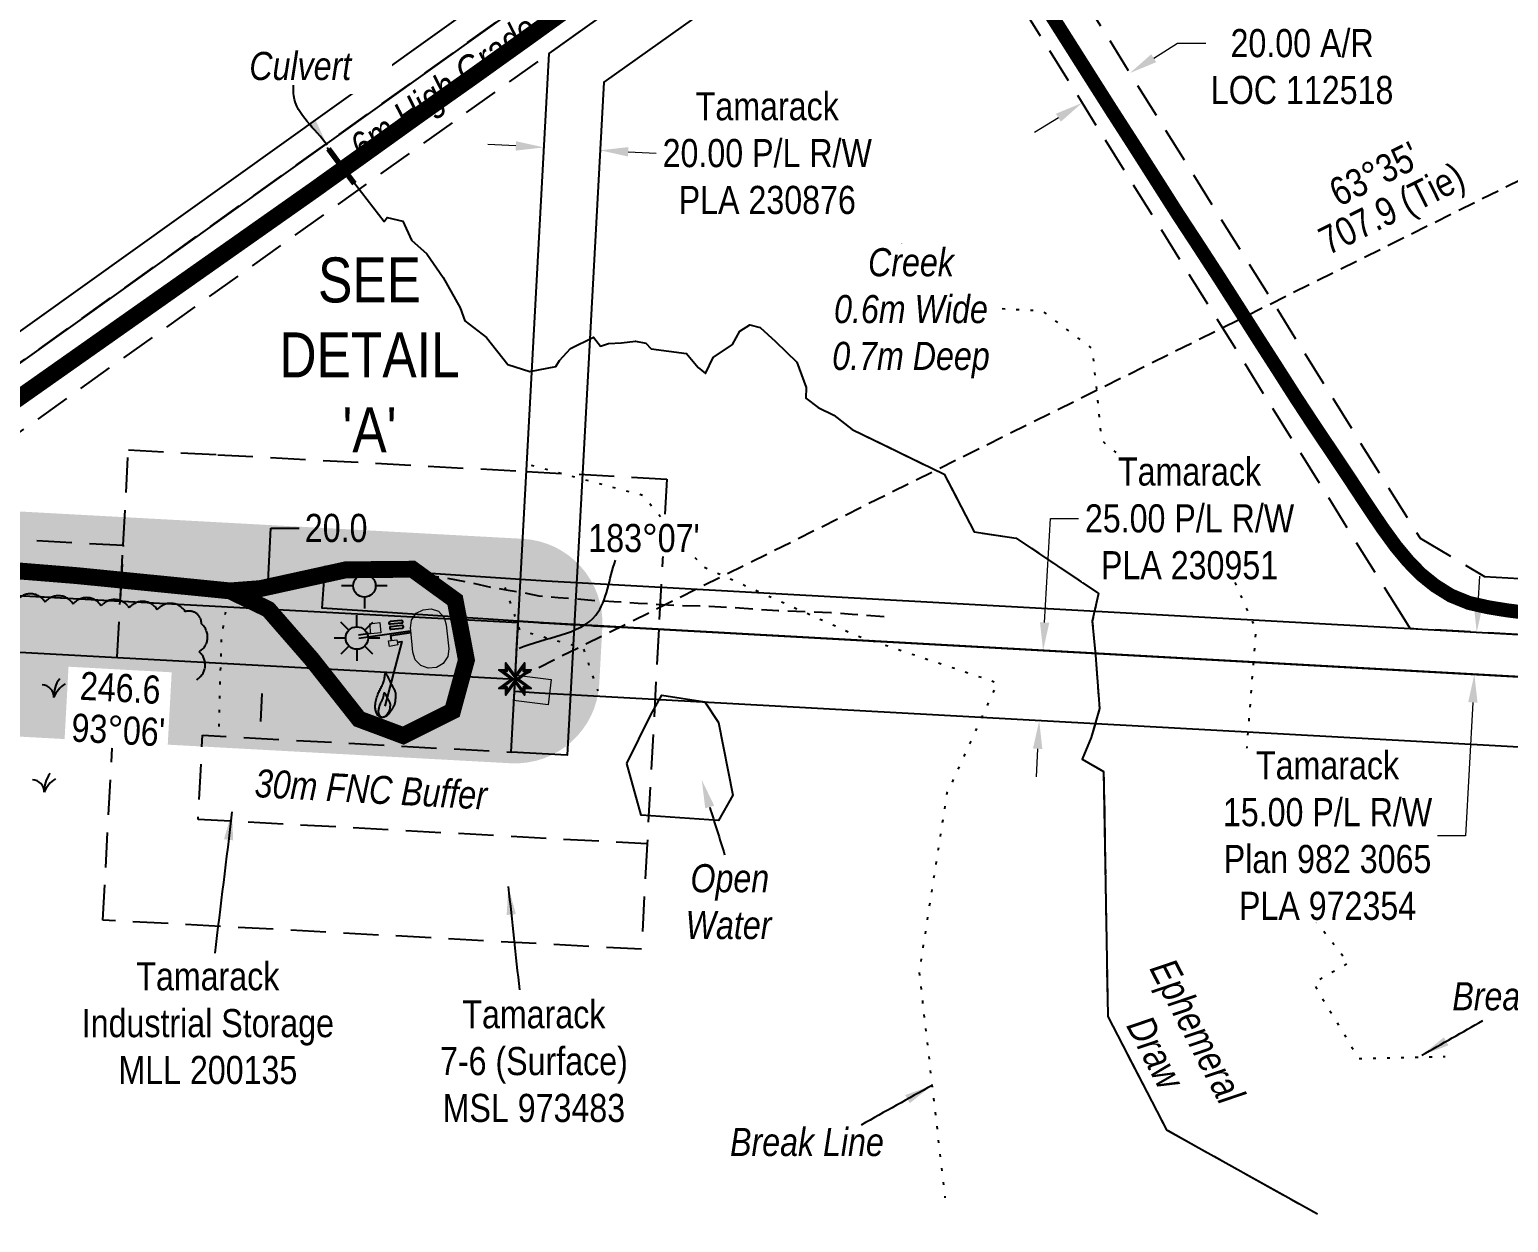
# Model space of a CAD drawing. Extents: x 316540 to 320825, y 6149619 to 6152593.
# Drawn here: x 318311 to 318837, y 6150106 to 6150530 of the extents above; entities that cross this region are included whole.
import ezdxf
from ezdxf.enums import TextEntityAlignment as Align

# ---------------------------------------------------------------- set-up
doc = ezdxf.new("R2010")
doc.units = 0
doc.header["$LTSCALE"] = 5
doc.header["$PDSIZE"] = 0.5
for name, pattern in [('0', [1, 1, 0]), ('foc-ACCESSROAD', [3.75, 2.5, -1.25]), ('foc-TIELINE', [1.875, 1.25, -0.625]), ('foc-TOPO', [1, 0.2, -0.8]), ('foc-TOPO-ephemeral', [6.25, 3.125, -0.625, 0.625, -0.625, 0.625, -0.625]), ('UG_PIPE', [1.875, 1.25, -0.625])]:
    doc.linetypes.add(name, pattern=pattern)
for name, color, linetype, lineweight in [('AS-GENERAL', 48, 'Continuous', 18), ('C-AR-T', 13, 'Continuous', 9), ('C-RW-T', 13, 'Continuous', 9), ('C-WS-T', 13, 'Continuous', 9), ('T-TEXT', 48, 'Continuous', 18)]:
    doc.layers.add(name, color=color, linetype=linetype, lineweight=lineweight)
for name, color, linetype in [('AS-PIPE-AG', 44, 'Continuous'), ('AS-PIPE-UG', 44, 'UG_PIPE'), ('AS-ROADS', 254, 'Continuous'), ('AS-SYMBOL', 7, 'Continuous'), ('C-AR', 13, 'foc-ACCESSROAD'), ('C-RW', 13, 'Continuous'), ('C-WS', 13, 'foc-ACCESSROAD'), ('C-WS-S', 13, 'Continuous'), ('DETAIL-T', 7, 'Continuous'), ('F-AR', 190, 'foc-ACCESSROAD'), ('F-RW', 190, 'Continuous'), ('F-WS-S', 190, 'Continuous'), ('L-BD', 7, 'Continuous'), ('L-BD1', 253, 'Continuous'), ('L-MON', 1, 'Continuous'), ('L-TIE', 7, 'foc-TIELINE'), ('L-TIE-T', 7, 'Continuous'), ('P-BUFFER-H 30m', 51, 'Continuous'), ('P-BUFFER-T', 40, 'Continuous'), ('P-PROPOSED', 10, 'Continuous'), ('P-PROPOSED-H', 21, 'Continuous'), ('P-TXT', 4, 'Continuous'), ('T-BUSH', 110, '0'), ('T-CREEK', 160, 'Continuous'), ('T-DRAW', 143, 'foc-TOPO-ephemeral'), ('T-GENERAL', 48, 'foc-TOPO'), ('T-WATER', 160, 'Continuous'), ('T-WATER-T', 170, 'Continuous')]:
    doc.layers.add(name, color=color, linetype=linetype)
doc.styles.add('80CG', font='ARIALN.TTF', dxfattribs={"height": 10})
doc.styles.add('80L', font='ARIALN.TTF', dxfattribs={"height": 10})
doc.styles.add('80LS', font='ARIALNI.TTF', dxfattribs={"height": 10})
doc.styles.add('foc-LtypeFont', font='ARIALN.TTF', dxfattribs={"height": 7.35})
doc.linetypes.add('foc-TOPO-flowdirection-NOLINE', pattern='A,0,[">",foc-LtypeFont,S=0.3,R=0,X=0,Y=-0.945],-20,[">",foc-LtypeFont,S=0.3,R=0,X=0,Y=-0.945],0', length=20)
doc.dimstyles.new('Compass 5 000', dxfattribs={"dimscale": 5, "dimtxt": 9, "dimasz": 2, "dimexe": 0.2, "dimexo": 0.0625, "dimgap": 0.5, "dimtad": 0, "dimtih": 1, "dimtoh": 1, "dimzin": 0, "dimdsep": 46, "dimtxsty": '80CG', "dimcen": 0.1, "dimse1": 1, "dimse2": 1, "dimclrd": 256, "dimclrt": 256, "dimaunit": 1, "dimadec": 4, "dimazin": 0, "dimtfac": 0.06, "dimtofl": 0, "dimtmove": 0, "dimatfit": 1, "dimfxl": 0.2, "dimtolj": 1, "dimtzin": 0, "dimlwd": -1, "dimarcsym": 0})

# ---------------------------------------------------------------- blocks, each defined once
blk = doc.blocks.new('GAS')
h = blk.add_hatch(color=255)
h.dxf.hatch_style = 1
edge = h.paths.add_edge_path()
edge.add_arc((0, 0), 0.9, 0, 360)
for p, q in [((-0.57, 0.57), (-1.14, 1.14)), ((0, 0.81), (0, 1.62)), ((0.57, 0.57), (1.14, 1.14)), ((-0.81, 0), (-1.62, 0)), ((1.62, 0), (0.81, 0)), ((-0.57, -0.57), (-1.14, -1.14)), ((0, -0.81), (0, -1.62)), ((1.14, -1.14), (0.57, -0.57))]:
    blk.add_line(p, q)
blk.add_circle((0, 0), 0.8)
blk = doc.blocks.new('*D26')
at = {"layer": 'C-RW-T', "transparency": 16777216}
for p, q in [((318826.15, 6150325.67), (318826.7, 6150335.65)), ((318824.22, 6150290.72), (318821.6, 6150243.26)), ((318821.6, 6150243.26), (318811.6, 6150243.26))]:
    blk.add_line(p, q, dxfattribs=at)
for points in [[(318824.49, 6150325.76), (318827.82, 6150325.57), (318825.6, 6150315.68)], [(318822.56, 6150290.82), (318825.89, 6150290.63), (318824.77, 6150300.71)]]:
    blk.add_solid(points, dxfattribs=at)
at = {"layer": 'Defpoints', "color": 0, "transparency": 16777216}
for p in [(318566.83, 6150329.97), (318566.01, 6150315), (318825.6, 6150315.68)]:
    blk.add_point(p, dxfattribs=at)
at = {"layer": 'C-RW-T', "transparency": 16777216, "insert": (318772.51, 6150243.26), "char_height": 10, "attachment_point": 5, "style": '80CG', "bg_fill": 3, "box_fill_scale": 1.1, "bg_fill_color": 256, "bg_fill_true_color": 13158600, "bg_fill_transparency": 0}
blk.add_mtext('\\A1;Tamarack\\P15.00 P/L R/W\\PPlan 982 3065\\PPLA 972354', dxfattribs=at)
blk = doc.blocks.new('GABD')
for p, q in [((0, 0.81), (0, 1.62)), ((-0.81, 0), (-1.62, 0)), ((1.62, 0), (0.81, 0)), ((0, -0.81), (0, -1.62))]:
    blk.add_line(p, q)
blk.add_circle((0, 0), 0.8)
blk = doc.blocks.new('*D30')
at = {"layer": 'C-RW-T', "transparency": 16777216}
for p, q in [((318483.63, 6150488.72), (318473.64, 6150489.24)), ((318523.57, 6150486.63), (318533.55, 6150486.11))]:
    blk.add_line(p, q, dxfattribs=at)
for points in [[(318483.71, 6150490.39), (318483.54, 6150487.06), (318493.61, 6150488.2)], [(318523.65, 6150488.3), (318523.48, 6150484.97), (318513.58, 6150487.16)]]:
    blk.add_solid(points, dxfattribs=at)
at = {"layer": 'Defpoints', "color": 0, "transparency": 16777216}
for p in [(318513.58, 6150487.16), (318491.89, 6150455.29), (318511.86, 6150454.25)]:
    blk.add_point(p, dxfattribs=at)
at = {"layer": 'C-RW-T', "transparency": 16777216, "insert": (318573.09, 6150486.11), "char_height": 10, "attachment_point": 5, "style": '80CG'}
blk.add_mtext('\\A1;Tamarack\\P20.00 P/L R/W\\PPLA 230876', dxfattribs=at)
blk = doc.blocks.new('*D32')
at = {"layer": 'C-AR-T', "transparency": 16777216}
for p, q in [((318710.65, 6150519.94), (318719.13, 6150525.24)), ((318719.13, 6150525.24), (318729.13, 6150525.24)), ((318676.7, 6150498.76), (318668.21, 6150493.47))]:
    blk.add_line(p, q, dxfattribs=at)
for points in [[(318709.76, 6150521.36), (318711.53, 6150518.53), (318702.16, 6150514.65)], [(318675.82, 6150500.18), (318677.58, 6150497.35), (318685.18, 6150504.05)]]:
    blk.add_solid(points, dxfattribs=at)
at = {"layer": 'Defpoints', "color": 0, "transparency": 16777216}
for p in [(318702.16, 6150514.65), (318766.1, 6150412.16), (318749.12, 6150401.57)]:
    blk.add_point(p, dxfattribs=at)
at = {"layer": 'C-AR-T', "transparency": 16777216, "insert": (318763.45, 6150525.24), "char_height": 10, "attachment_point": 5, "style": '80CG'}
blk.add_mtext('\\A1;Tamarack\\P20.00 A/R\\PLOC 112518', dxfattribs=at)
blk = doc.blocks.new('Propane_Tank')
at = {"color": 48}
for p, q in [((-0.6, 5.4), (-0.6, 0.6)), ((0.6, 5.4), (0.6, 0.6))]:
    blk.add_line(p, q, dxfattribs=at)
for centre, start, end in [((0, 5.4), 360, 540), ((0, 0.6), 180, 360)]:
    blk.add_arc(centre, 0.6, start, end, dxfattribs=at)
blk = doc.blocks.new('MUSK')
at = {"layer": 'T-GENERAL', "linetype": 'Continuous'}
for centre, radius, start, end in [((1.86, 0.15), 1.86, 140.732, 184.6871), ((-0.86, 0.03), 0.856, 357.7915, 88.2897), ((1.91, -0.8), 2.08, 122.4427, 157.2145)]:
    blk.add_arc(centre, radius, start, end, dxfattribs=at)
blk = doc.blocks.new('TEMP')
h = blk.add_hatch(color=255)
h.dxf.hatch_style = 1
h.paths.add_polyline_path([(0, 0.25), (-0.67, 1.15), (-0.67, 0.67), (-1.15, 0.67), (-0.25, 0), (-1.15, -0.67), (-0.67, -0.67), (-0.67, -1.15), (0, -0.25), (0.67, -1.15), (0.67, -0.67), (1.15, -0.67), (0.25, 0), (1.15, 0.67), (0.67, 0.67), (0.67, 1.15)])
h.paths.add_polyline_path([(0.57, 0.85), (0.57, 0.57), (0.85, 0.57), (0.08, 0), (0.85, -0.57), (0.57, -0.57), (0.57, -0.85), (0, -0.08), (-0.57, -0.85), (-0.57, -0.57), (-0.85, -0.57), (-0.08, 0), (-0.85, 0.57), (-0.57, 0.57), (-0.57, 0.85), (0, 0.08)], flags=16)
h = blk.add_hatch(color=1)
h.dxf.hatch_style = 1
h.paths.add_polyline_path([(0, 0.08), (-0.57, 0.85), (-0.57, 0.57), (-0.85, 0.57), (-0.08, 0), (-0.85, -0.57), (-0.57, -0.57), (-0.57, -0.85), (0, -0.08), (0.57, -0.85), (0.57, -0.57), (0.85, -0.57), (0.08, 0), (0.85, 0.57), (0.57, 0.57), (0.57, 0.85)])
at = {"color": 1}
for p, q in [((-0.08, 0), (0.08, 0)), ((0, 0.08), (0, -0.08))]:
    blk.add_line(p, q, dxfattribs=at)
at = {"color": 255, "flags": 128}
blk.add_lwpolyline([(-0.25, 0), (-1.15, 0.67), (-0.67, 0.67), (-0.67, 1.15), (0, 0.25), (0.67, 1.15), (0.67, 0.67), (1.15, 0.67), (0.25, 0), (1.15, -0.67), (0.67, -0.67), (0.67, -1.15), (0, -0.25), (-0.67, -1.15), (-0.67, -0.67), (-1.15, -0.67)], close=True, dxfattribs=at)
at = {"color": 1, "flags": 128}
blk.add_lwpolyline([(-0.08, 0), (-0.85, 0.57), (-0.57, 0.57), (-0.57, 0.85), (0, 0.08), (0.57, 0.85), (0.57, 0.57), (0.85, 0.57), (0.08, 0), (0.85, -0.57), (0.57, -0.57), (0.57, -0.85), (0, -0.08), (-0.57, -0.85), (-0.57, -0.57), (-0.85, -0.57)], close=True, dxfattribs=at)
blk = doc.blocks.new('*D41')
at = {"layer": 'Defpoints', "color": 0, "transparency": 16777216}
for p in [(318392.43, 6150323.97), (318394.87, 6150323.83), (318391.35, 6150304)]:
    blk.add_point(p, dxfattribs=at)
at = {"layer": 'P-TXT', "transparency": 16777216}
for p, q in [((318395.41, 6150333.82), (318396.44, 6150352.72)), ((318396.44, 6150352.72), (318406.44, 6150352.72)), ((318393.25, 6150293.88), (318392.7, 6150283.89))]:
    blk.add_line(p, q, dxfattribs=at)
for points in [[(318393.75, 6150333.91), (318397.08, 6150333.73), (318394.87, 6150323.83)], [(318391.58, 6150293.97), (318394.91, 6150293.79), (318393.79, 6150303.87)]]:
    blk.add_solid(points, dxfattribs=at)
at = {"layer": 'P-TXT', "transparency": 16777216, "insert": (318419.65, 6150352.72), "char_height": 10, "attachment_point": 5, "style": '80CG'}
blk.add_mtext('\\A1;20.0', dxfattribs=at)
blk = doc.blocks.new('*D44')
at = {"layer": 'C-RW-T', "transparency": 16777216}
for p, q in [((318671.81, 6150319.15), (318673.85, 6150356.13)), ((318673.85, 6150356.13), (318683.85, 6150356.13)), ((318669.33, 6150274.22), (318668.78, 6150264.24))]:
    blk.add_line(p, q, dxfattribs=at)
for points in [[(318670.15, 6150319.24), (318673.47, 6150319.06), (318671.26, 6150309.17)], [(318667.66, 6150274.31), (318670.99, 6150274.13), (318669.88, 6150284.21)]]:
    blk.add_solid(points, dxfattribs=at)
at = {"layer": 'Defpoints', "color": 0, "transparency": 16777216}
for p in [(318937.09, 6150294.48), (318669.88, 6150284.21), (318935.71, 6150269.52)]:
    blk.add_point(p, dxfattribs=at)
at = {"layer": 'C-RW-T', "transparency": 16777216, "insert": (318723.39, 6150356.13), "char_height": 10, "attachment_point": 5, "style": '80CG', "bg_fill": 3, "box_fill_scale": 1.1, "bg_fill_color": 256, "bg_fill_true_color": 13158600, "bg_fill_transparency": 0}
blk.add_mtext('\\A1;Tamarack\\P25.00 P/L R/W\\PPLA 230951', dxfattribs=at)
blk = doc.blocks.new('FLARE')
h = blk.add_hatch(color=255)
h.dxf.hatch_style = 1
h.paths.add_polyline_path([(0.16, 2.41, 0.114147), (0.13, 2.43), (0.11, 2.44, 0.261551), (0.01, 2.42), (0, 2.41, 0.131268), (-0.03, 2.37), (-0.04, 2.35, 0.041497), (-0.05, 2.33), (-0.05, 2.29, 0.015174), (-0.05, 2.29), (-0.06, 2.24, 0.004376), (-0.06, 2.24), (-0.07, 2.18), (-0.08, 2.11), (-0.09, 2.05), (-0.1, 1.98), (-0.12, 1.91), (-0.14, 1.83), (-0.17, 1.76), (-0.19, 1.68), (-0.22, 1.61), (-0.26, 1.53), (-0.29, 1.46), (-0.32, 1.39), (-0.36, 1.32), (-0.39, 1.25, 0.000505), (-0.39, 1.25), (-0.43, 1.18, 0.002398), (-0.43, 1.18), (-0.46, 1.1, 0.004177), (-0.46, 1.1), (-0.5, 1.03, 0.005735), (-0.5, 1.03), (-0.53, 0.95, 0.006994), (-0.53, 0.95), (-0.56, 0.87, 0.00791), (-0.57, 0.87), (-0.6, 0.78, 0.008323), (-0.6, 0.78), (-0.63, 0.69, 0.008095), (-0.63, 0.68), (-0.66, 0.59, 0.008067), (-0.66, 0.59), (-0.68, 0.49, 0.008387), (-0.68, 0.49), (-0.7, 0.39, 0.009056), (-0.71, 0.38), (-0.72, 0.28, 0.010123), (-0.72, 0.28), (-0.74, 0.18, 0.011689), (-0.74, 0.18), (-0.75, 0.08, 0.013925), (-0.75, 0.08), (-0.75, -0.02, 0.016488), (-0.75, -0.02), (-0.75, -0.11, 0.017255), (-0.75, -0.12), (-0.74, -0.2, 0.01735), (-0.74, -0.2), (-0.73, -0.28, 0.017311), (-0.73, -0.29), (-0.71, -0.36, 0.01715), (-0.71, -0.36), (-0.69, -0.43, 0.016886), (-0.69, -0.44), (-0.66, -0.5, 0.016546), (-0.66, -0.5), (-0.63, -0.56, 0.016164), (-0.63, -0.56), (-0.6, -0.61, 0.016329), (-0.6, -0.62), (-0.57, -0.66, 0.018828), (-0.57, -0.67), (-0.54, -0.71, 0.022087), (-0.53, -0.71), (-0.5, -0.75, 0.025345), (-0.49, -0.76), (-0.46, -0.78, 0.028234), (-0.45, -0.79), (-0.42, -0.82, 0.030298), (-0.41, -0.82), (-0.37, -0.84, 0.031129), (-0.36, -0.85), (-0.32, -0.86, 0.030544), (-0.31, -0.87), (-0.27, -0.88, 0.028465), (-0.26, -0.88), (-0.22, -0.89, 0.025311), (-0.21, -0.89), (-0.16, -0.89, 0.02283), (-0.15, -0.89), (-0.11, -0.89, 0.021226), (-0.1, -0.89), (-0.05, -0.88, 0.020401), (-0.04, -0.88), (0, -0.87, 0.020299), (0.01, -0.87), (0.05, -0.85, 0.020911), (0.06, -0.85), (0.11, -0.83, 0.022277), (0.11, -0.83), (0.15, -0.81, 0.023712), (0.16, -0.8), (0.2, -0.78, 0.022408), (0.21, -0.78), (0.24, -0.75, 0.01993), (0.25, -0.74), (0.28, -0.72, 0.017146), (0.28, -0.71), (0.31, -0.68, 0.014211), (0.32, -0.68), (0.35, -0.64, 0.011221), (0.35, -0.64), (0.37, -0.61, 0.008212), (0.38, -0.61), (0.4, -0.57, 0.005172), (0.4, -0.57), (0.42, -0.54, 0.002523), (0.43, -0.54), (0.45, -0.5, 0.001671), (0.45, -0.5), (0.47, -0.47, 0.001229), (0.47, -0.47), (0.49, -0.44, 0.00075), (0.49, -0.44), (0.51, -0.41, 0.00026), (0.51, -0.41), (0.54, -0.37), (0.56, -0.34), (0.58, -0.3), (0.61, -0.27), (0.63, -0.23, 0.001311), (0.63, -0.23), (0.66, -0.19, 0.003726), (0.66, -0.19), (0.69, -0.15, 0.006065), (0.69, -0.14), (0.72, -0.1, 0.008452), (0.72, -0.1), (0.74, -0.05, 0.010991), (0.75, -0.05), (0.77, 0, 0.013767), (0.77, 0), (0.79, 0.05, 0.016839), (0.8, 0.05), (0.81, 0.1, 0.019104), (0.82, 0.11), (0.83, 0.15, 0.016987), (0.83, 0.16), (0.84, 0.21, 0.013636), (0.84, 0.21), (0.85, 0.26, 0.010244), (0.85, 0.27), (0.86, 0.31, 0.006846), (0.86, 0.32), (0.86, 0.37, 0.003419), (0.86, 0.37), (0.86, 0.41), (0.87, 0.46), (0.87, 0.5), (0.88, 0.54), (0.88, 0.59), (0.89, 0.63, 0.001278), (0.89, 0.63), (0.89, 0.67, 0.004735), (0.89, 0.67), (0.9, 0.71, 0.008354), (0.9, 0.72), (0.9, 0.76, 0.012059), (0.9, 0.76), (0.9, 0.8, 0.015712), (0.9, 0.81), (0.9, 0.85, 0.018457), (0.9, 0.85), (0.9, 0.89, 0.018102), (0.9, 0.9), (0.89, 0.94, 0.016533), (0.89, 0.95), (0.88, 0.99, 0.014576), (0.88, 0.99), (0.87, 1.03, 0.012435), (0.86, 1.04), (0.85, 1.08, 0.010283), (0.85, 1.09), (0.83, 1.13, 0.00824), (0.83, 1.13), (0.81, 1.18, 0.00638), (0.81, 1.18), (0.78, 1.23, 0.004735), (0.78, 1.23), (0.76, 1.29, 0.003388), (0.75, 1.29), (0.73, 1.34, 0.002345), (0.73, 1.34), (0.7, 1.4, 0.001492), (0.7, 1.4), (0.67, 1.46, 0.000746), (0.67, 1.46), (0.63, 1.51), (0.6, 1.57), (0.57, 1.62), (0.55, 1.68), (0.52, 1.73), (0.49, 1.78), (0.47, 1.83), (0.45, 1.87), (0.42, 1.92), (0.4, 1.97), (0.38, 2.02), (0.35, 2.08, 0.000332), (0.35, 2.08), (0.33, 2.13, 0.001849), (0.33, 2.13), (0.3, 2.19, 0.0038), (0.3, 2.19), (0.27, 2.24, 0.006473), (0.27, 2.24), (0.25, 2.29, 0.010865), (0.24, 2.3), (0.22, 2.34, 0.019524), (0.22, 2.34), (0.19, 2.38, 0.041077), (0.18, 2.39)])
at = {"color": 48, "flags": 128}
for points in [[(0.11, -0.72), (0.07, -0.74), (0.03, -0.76), (-0.02, -0.77), (-0.07, -0.78), (-0.11, -0.79), (-0.16, -0.79), (-0.2, -0.79), (-0.25, -0.78), (-0.29, -0.77), (-0.32, -0.76), (-0.36, -0.74), (-0.4, -0.71), (-0.43, -0.68), (-0.46, -0.65), (-0.49, -0.61), (-0.52, -0.56), (-0.54, -0.51), (-0.57, -0.46), (-0.59, -0.4), (-0.61, -0.33), (-0.63, -0.26), (-0.64, -0.19), (-0.65, -0.11), (-0.65, -0.02), (-0.65, 0.07), (-0.64, 0.17), (-0.63, 0.27), (-0.61, 0.36), (-0.58, 0.46), (-0.56, 0.56), (-0.53, 0.66), (-0.5, 0.75), (-0.47, 0.83), (-0.44, 0.91), (-0.41, 0.99), (-0.37, 1.06), (-0.34, 1.13), (-0.3, 1.2), (-0.27, 1.27), (-0.23, 1.34), (-0.2, 1.42), (-0.16, 1.49), (-0.13, 1.57), (-0.1, 1.65), (-0.07, 1.73), (-0.04, 1.8), (-0.02, 1.88), (0, 1.96), (0.01, 2.03), (0.02, 2.1), (0.03, 2.17), (0.04, 2.22), (0.05, 2.27), (0.05, 2.31), (0.06, 2.34), (0.08, 2.35), (0.09, 2.34), (0.11, 2.32), (0.13, 2.29), (0.16, 2.25), (0.18, 2.2), (0.21, 2.14), (0.24, 2.09), (0.26, 2.03), (0.29, 1.98), (0.31, 1.93), (0.33, 1.88), (0.36, 1.83), (0.38, 1.78), (0.41, 1.73), (0.43, 1.68), (0.46, 1.63), (0.49, 1.58), (0.52, 1.52), (0.55, 1.47), (0.58, 1.41), (0.61, 1.35), (0.64, 1.3), (0.67, 1.24), (0.69, 1.19), (0.72, 1.14), (0.74, 1.09), (0.75, 1.05), (0.77, 1), (0.78, 0.96), (0.79, 0.92), (0.8, 0.88), (0.8, 0.84), (0.8, 0.8), (0.8, 0.76), (0.8, 0.72), (0.79, 0.68), (0.79, 0.64), (0.78, 0.6), (0.78, 0.56), (0.77, 0.51), (0.77, 0.47), (0.76, 0.42), (0.76, 0.37), (0.76, 0.33), (0.75, 0.28), (0.74, 0.23), (0.73, 0.18), (0.72, 0.13), (0.7, 0.09), (0.68, 0.04), (0.66, 0), (0.63, -0.05), (0.61, -0.09), (0.58, -0.13), (0.55, -0.17), (0.53, -0.21), (0.5, -0.25), (0.48, -0.28), (0.45, -0.32), (0.43, -0.35), (0.41, -0.38), (0.39, -0.42), (0.37, -0.45), (0.34, -0.48), (0.32, -0.51), (0.3, -0.55), (0.27, -0.58), (0.24, -0.61), (0.21, -0.64), (0.18, -0.67), (0.15, -0.7)], [(0.02, -0.75), (-0.01, -0.76), (-0.03, -0.77), (-0.05, -0.78), (-0.08, -0.78), (-0.11, -0.79), (-0.13, -0.79), (-0.16, -0.79), (-0.18, -0.78), (-0.2, -0.78), (-0.23, -0.77), (-0.25, -0.76), (-0.26, -0.74), (-0.28, -0.73), (-0.3, -0.71), (-0.32, -0.69), (-0.33, -0.66), (-0.35, -0.63), (-0.36, -0.6), (-0.37, -0.57), (-0.39, -0.53), (-0.4, -0.49), (-0.4, -0.45), (-0.41, -0.41), (-0.41, -0.36), (-0.41, -0.31), (-0.4, -0.25), (-0.39, -0.2), (-0.38, -0.14), (-0.37, -0.09), (-0.36, -0.03), (-0.34, 0.02), (-0.32, 0.07), (-0.31, 0.12), (-0.29, 0.16), (-0.27, 0.21), (-0.25, 0.25), (-0.23, 0.29), (-0.21, 0.33), (-0.19, 0.37), (-0.17, 0.41), (-0.15, 0.45), (-0.14, 0.49), (-0.12, 0.53), (-0.1, 0.58), (-0.08, 0.62), (-0.07, 0.66), (-0.06, 0.71), (-0.05, 0.75), (-0.04, 0.79), (-0.03, 0.83), (-0.03, 0.87), (-0.02, 0.9), (-0.02, 0.93), (-0.01, 0.95), (-0.01, 0.96), (0, 0.97), (0.01, 0.96), (0.02, 0.95), (0.03, 0.94), (0.04, 0.91), (0.06, 0.88), (0.07, 0.86), (0.09, 0.82), (0.1, 0.79), (0.12, 0.76), (0.13, 0.74), (0.14, 0.71), (0.16, 0.68), (0.17, 0.65), (0.18, 0.63), (0.2, 0.6), (0.21, 0.57), (0.23, 0.54), (0.25, 0.51), (0.26, 0.47), (0.28, 0.44), (0.3, 0.41), (0.31, 0.38), (0.33, 0.35), (0.34, 0.32), (0.36, 0.29), (0.37, 0.27), (0.38, 0.24), (0.39, 0.22), (0.39, 0.19), (0.4, 0.17), (0.4, 0.15), (0.41, 0.13), (0.41, 0.1), (0.41, 0.08), (0.4, 0.06), (0.4, 0.04), (0.4, 0.01), (0.39, -0.01), (0.39, -0.03), (0.39, -0.06), (0.39, -0.08), (0.38, -0.11), (0.38, -0.14), (0.38, -0.16), (0.38, -0.19), (0.37, -0.22), (0.37, -0.24), (0.36, -0.27), (0.35, -0.3), (0.34, -0.32), (0.32, -0.35), (0.31, -0.37), (0.3, -0.4), (0.28, -0.42), (0.27, -0.44), (0.25, -0.46), (0.24, -0.48), (0.22, -0.5), (0.21, -0.52), (0.2, -0.54), (0.19, -0.56), (0.17, -0.58), (0.16, -0.6), (0.15, -0.61), (0.14, -0.63), (0.12, -0.65), (0.11, -0.67), (0.09, -0.69), (0.08, -0.7), (0.06, -0.72), (0.04, -0.74)]]:
    blk.add_lwpolyline(points, close=True, dxfattribs=at)

msp = doc.modelspace()

# ---------------------------------------------------------------- hatches: boundary and pattern name
at = {"layer": 'P-BUFFER-H 30m'}
h = msp.add_hatch(color=256, dxfattribs=at)
h.dxf.hatch_style = 1
edge = h.paths.add_edge_path()
edge.add_line((318513.295, 6150297.38), (318514.378, 6150317.348))
edge.add_arc((318484.426, 6150318.974), 29.997, 356.89362, 446.89362)
edge.add_line((318486.051, 6150348.927), (318232.852, 6150362.668))
edge.add_arc((318231.226, 6150332.715), 29.997, 86.89362, 125.57058)
edge.add_line((318213.777, 6150357.114), (317850.906, 6150097.606))
edge.add_line((317850.906, 6150097.606), (317819.499, 6150141.521))
edge.add_arc((317795.1, 6150124.072), 29.997, 35.57058, 51.27)
edge.add_line((317813.868, 6150147.473), (317743.215, 6150204.137))
edge.add_line((317743.215, 6150204.137), (317679.55, 6150264.327))
edge.add_arc((317658.942, 6150242.529), 29.997, 46.60737, 87.92453)
edge.add_line((317660.028, 6150272.506), (317613.863, 6150274.179))
edge.add_arc((317612.777, 6150244.202), 29.997, 87.92453, 129.53112)
edge.add_line((317593.684, 6150267.338), (317531.868, 6150216.324))
edge.add_line((317531.868, 6150216.324), (317466.573, 6150176.125))
edge.add_line((317466.573, 6150176.125), (317294.231, 6150195.845))
edge.add_line((317294.231, 6150195.845), (317172.654, 6150233.281))
edge.add_arc((317163.826, 6150204.613), 29.997, 72.8855, 162.8855)
edge.add_line((317135.158, 6150213.44), (317129.273, 6150194.328))
edge.add_arc((317157.941, 6150185.5), 29.997, 162.8855, 252.8855)
edge.add_line((317149.114, 6150156.832), (317275.118, 6150118.033))
edge.add_arc((317283.946, 6150146.701), 29.997, 252.8855, 263.47238)
edge.add_line((317280.536, 6150116.899), (317474.653, 6150094.687))
edge.add_arc((317478.063, 6150124.49), 29.997, 263.47238, 301.61845)
edge.add_line((317493.789, 6150098.946), (317576.749, 6150150.02))
edge.add_arc((317561.023, 6150175.564), 29.997, 301.61845, 309.53112)
edge.add_line((317580.116, 6150152.428), (317629.948, 6150193.552))
edge.add_line((317629.948, 6150193.552), (317638.294, 6150193.25))
edge.add_line((317638.294, 6150193.25), (317689.741, 6150144.611))
edge.add_arc((317710.348, 6150166.409), 29.997, 226.60737, 231.27)
edge.add_line((317691.581, 6150143.008), (317758.444, 6150089.383))
edge.add_line((317758.444, 6150089.383), (317814.923, 6150010.409))
edge.add_arc((317839.322, 6150027.858), 29.997, 215.57058, 305.57058)
edge.add_line((317856.771, 6150003.459), (318246.037, 6150281.843))
edge.add_line((318246.037, 6150281.843), (318481.716, 6150269.053))
edge.add_arc((318483.342, 6150299.005), 29.997, 266.89362, 356.89362)
at = {"layer": 'P-PROPOSED-H'}
h = msp.add_hatch(color=256, dxfattribs=at)
h.dxf.hatch_style = 1
h.paths.add_polyline_path([(318483.342, 6150299.005), (318484.426, 6150318.974), (318231.226, 6150332.715), (317843.956, 6150055.757), (317795.1, 6150124.072), (317723.495, 6150181.5), (317658.942, 6150242.529), (317612.777, 6150244.202), (317549.361, 6150191.868), (317473.467, 6150145.144), (317288.06, 6150166.359), (317163.826, 6150204.613), (317157.941, 6150185.5), (317283.946, 6150146.701), (317478.063, 6150124.49), (317561.023, 6150175.564), (317619.646, 6150223.942), (317650.683, 6150222.817), (317710.348, 6150166.409), (317780.438, 6150110.197), (317839.322, 6150027.858), (318237.15, 6150312.366)])

# ---------------------------------------------------------------- linework, layer by layer
at = {"layer": 'AS-GENERAL', "flags": 128}
for points, const_width in [([(318426.138, 6150475.293), (318416.885, 6150487.715)], 2), ([(318381.572, 6150333.145), (318382.422, 6150327.078)], 1)]:
    msp.add_lwpolyline(points, dxfattribs=dict(at, const_width=const_width))
for points in [[(318446.418, 6150319.984), (318448.094, 6150322.412), (318450.566, 6150323.688), (318453.428, 6150323.955), (318456.095, 6150323.191), (318458.09, 6150320.89), (318458.804, 6150318.286), (318459.719, 6150309.733), (318459.453, 6150307), (318457.763, 6150304.608), (318455.309, 6150303.15), (318452.409, 6150302.885), (318449.76, 6150303.824), (318447.723, 6150305.801), (318446.926, 6150308.615), (318446.206, 6150316.335), (318446.133, 6150317.139)], [(318432.031, 6150315.093), (318431.626, 6150318.686), (318435.181, 6150319.097), (318435.586, 6150315.504)], [(318438.293, 6150312.562), (318441.275, 6150312.989), (318441.583, 6150311.149), (318438.616, 6150310.649)], [(318482.722, 6150291.359), (318483.848, 6150300.377), (318496.227, 6150298.891), (318495.101, 6150289.873)]]:
    msp.add_lwpolyline(points, close=True, dxfattribs=at)
at = {"layer": 'AS-PIPE-AG', "flags": 128}
for points in [[(318427.572, 6150314.803), (318431.802, 6150315.361)], [(318427.71, 6150313.595), (318446.015, 6150316.177)], [(318441.373, 6150312.202), (318442.984, 6150312.376), (318436.929, 6150289.413)], [(318439.375, 6150312.873), (318439.138, 6150314.551), (318446.211, 6150315.59)]]:
    msp.add_lwpolyline(points, dxfattribs=at)
at = {"layer": 'AS-PIPE-UG', "flags": 128}
msp.add_lwpolyline([(318431.414, 6150338.39), (318432.442, 6150338.478), (318437.302, 6150338.083), (318443.749, 6150337.05), (318449.72, 6150336.291), (318458.107, 6150335.162), (318467.37, 6150333.35), (318474.89, 6150331.702), (318480.214, 6150330.715), (318487.892, 6150329.496), (318491.767, 6150328.646), (318498.658, 6150328.079), (318504.283, 6150327.705), (318512.418, 6150326.927), (318518.463, 6150326.647), (318527.125, 6150326.026), (318530.643, 6150325.867), (318540.125, 6150325.298), (318552.399, 6150324.926), (318561.542, 6150324.487), (318576.9, 6150323.409), (318579.828, 6150323.316), (318595.689, 6150322.664), (318595.689, 6150322.664), (318603.358, 6150322.15), (318608.082, 6150321.774), (318617.255, 6150321.093)], dxfattribs=at)
at = {"layer": 'AS-ROADS', "flags": 128}
for points, const_width in [([(318768.419, 6150728.015), (318753.607, 6150717.537), (318734.775, 6150704.046), (318715.98, 6150690.652), (318697.736, 6150677.49), (318679.034, 6150664.266), (318659.825, 6150650.589), (318640.811, 6150636.685), (318621.885, 6150622.956), (318603.407, 6150609.713), (318584.306, 6150596.137), (318564.885, 6150582.439), (318545.569, 6150568.656), (318526.387, 6150554.973), (318506.862, 6150541.033), (318486.836, 6150526.625), (318467.311, 6150512.663), (318448.069, 6150499.066), (318429.604, 6150485.811), (318411.883, 6150473.116), (318283.526, 6150382.732)], 5.999), ([(318674.39, 6150534.898), (318681.318, 6150523.959), (318688.525, 6150512.56), (318695.895, 6150500.962), (318703.303, 6150489.456), (318719.147, 6150464.54), (318726.661, 6150453.087), (318733.925, 6150441.891), (318741.005, 6150430.8), (318747.959, 6150419.848), (318754.725, 6150409.321), (318761.327, 6150398.968), (318767.949, 6150388.882), (318774.56, 6150379.046), (318780.863, 6150369.58), (318786.65, 6150360.773), (318792.052, 6150352.762), (318796.763, 6150346.295), (318801.209, 6150340.958), (318805.664, 6150336.365), (318810.72, 6150332.282), (318816.416, 6150328.715), (318822.859, 6150326.098), (318829.667, 6150324.565), (318836.169, 6150323.503), (318843.431, 6150322.567)], 4.999), ([(318381.916, 6150330.384), (318395.503, 6150323.815), (318410.88, 6150306.156), (318427.776, 6150284.778), (318443.521, 6150278.889), (318461.053, 6150287.625), (318466.008, 6150305.789), (318461.979, 6150327.083), (318446.804, 6150338.098), (318423.12, 6150337.888), (318392.645, 6150331.197), (318381.916, 6150330.384), (318327.25, 6150335.829), (318270.769, 6150340.384)], 6)]:
    msp.add_lwpolyline(points, dxfattribs=dict(at, const_width=const_width))
at = {"layer": 'C-AR'}
msp.add_lwpolyline([(319181.789, 6150299.734), (319181.578, 6150295.943), (319135.758, 6150298.497), (319105.631, 6150300.176), (319055.282, 6150302.983), (319046.642, 6150303.465), (319029.333, 6150304.42), (318801.922, 6150316.979), (318799.368, 6150321.027), (318627.056, 6150597.249), (318606.918, 6150601.249), (318635.415, 6150621.63), (318805.454, 6150349.096), (318828.369, 6150335.545), (319047.745, 6150323.432), (319050.694, 6150323.267), (319076.793, 6150321.813), (319106.453, 6150320.159), (319136.58, 6150318.481), (319182.691, 6150315.91), (319181.789, 6150299.734)], close=True, dxfattribs=at)
at = {"layer": 'C-AR', "flags": 128}
msp.add_lwpolyline([(318342.764, 6150326.662), (318231.226, 6150332.715), (318265.388, 6150357.146), (318267.239, 6150350.788), (318300.994, 6150348.947), (318343.843, 6150346.631), (318342.764, 6150326.662)], close=True, dxfattribs=at)
at = {"layer": 'C-RW'}
for points in [[(318813.917, 6150724.55), (318683.231, 6150631), (318645.406, 6150604.123), (318629.079, 6150592.517), (318514.894, 6150511.362), (318501.901, 6150271.953), (318481.933, 6150273.036), (318495.425, 6150521.658), (318606.496, 6150600.829), (318634.723, 6150621.127), (318643.58, 6150627.403), (318650.434, 6150632.256), (318781.5, 6150725.991)], [(319203.56, 6150279.702), (319135.086, 6150283.511), (319104.958, 6150285.186), (319046.289, 6150288.45), (319028.028, 6150289.467), (318493.478, 6150318.987), (318484.459, 6150319.593), (318414.714, 6150324.277), (318415.719, 6150339.242), (318485.272, 6150334.57), (318494.394, 6150333.958), (318801.929, 6150316.968), (319033.039, 6150304.208), (319059.142, 6150302.756), (319105.575, 6150300.173), (319135.702, 6150298.497), (319204.176, 6150294.684)], [(319024.186, 6149716.2), (319045.33, 6150263.466), (318491.951, 6150294.036), (318483.105, 6150294.63), (318484.459, 6150319.593), (318493.478, 6150318.987), (319046.296, 6150288.448), (319103.736, 6150285.288), (319133.863, 6150283.612), (319203.561, 6150279.732)]]:
    msp.add_lwpolyline(points, dxfattribs=at)
at = {"layer": 'C-WS'}
msp.add_lwpolyline([(318342.976, 6150330.656), (318343.843, 6150346.631), (318345.686, 6150380.577), (318377.535, 6150378.849), (318487.362, 6150372.888), (318537.363, 6150370.175), (318534.471, 6150316.739), (318530.337, 6150240.359), (318528.307, 6150202.857), (318336.61, 6150213.261), (318342.763, 6150326.642)], close=True, dxfattribs=at)
at = {"layer": 'C-WS', "flags": 128}
msp.add_lwpolyline([(318534.47, 6150316.722), (318530.337, 6150240.359), (318370.48, 6150249.044), (318372.106, 6150278.996), (318481.933, 6150273.036), (318484.459, 6150319.593), (318493.478, 6150318.987), (318534.47, 6150316.722)], close=True, dxfattribs=at)
at = {"layer": 'F-AR', "flags": 128}
for points in [[(317619.419, 6149778.547), (317809.29, 6150055.557), (318748.793, 6150727.445)], [(318781.166, 6150726.006), (317824.07, 6150041.536), (317643.089, 6149777.496)]]:
    msp.add_lwpolyline(points, dxfattribs=at)
at = {"layer": 'F-RW'}
for points in [[(317608.666, 6149779.024), (317802.663, 6150062.053), (318734.001, 6150728.103)], [(318748.793, 6150727.445), (317809.284, 6150055.547), (317619.419, 6149778.547)]]:
    msp.add_lwpolyline(points, dxfattribs=at)
at = {"layer": 'L-TIE'}
msp.add_line((318483.342, 6150299.005), (319117.234, 6150613.858), dxfattribs=at)
at = {"layer": 'P-PROPOSED', "flags": 128}
msp.add_lwpolyline([(318483.342, 6150299.005), (318484.426, 6150318.974), (318231.226, 6150332.715), (317843.956, 6150055.757), (317795.1, 6150124.072), (317723.495, 6150181.5), (317658.942, 6150242.529), (317612.777, 6150244.202), (317549.361, 6150191.868), (317473.467, 6150145.144), (317288.06, 6150166.359), (317163.826, 6150204.613), (317157.941, 6150185.5), (317283.946, 6150146.701), (317478.063, 6150124.49), (317561.023, 6150175.564), (317619.646, 6150223.942), (317650.683, 6150222.817), (317710.348, 6150166.409), (317780.438, 6150110.197), (317839.322, 6150027.858), (318237.15, 6150312.366), (318483.342, 6150299.005)], close=True, dxfattribs=at)
at = {"layer": 'T-BUSH', "flags": 128}
msp.add_lwpolyline([(318370.001, 6150298.782, 0.5205671), (318370.853, 6150308.744, 0.5205671), (318371.705, 6150318.707, 0.5205671), (318365.935, 6150322.992, 0.5205671), (318355.959, 6150323.672, 0.5205671), (318345.983, 6150324.352, 0.5205671), (318336.007, 6150325.032, 0.5205671), (318326.032, 6150325.712, 0.5205671), (318316.056, 6150326.392, 0.5205671), (318306.08, 6150327.073, 0.5205671), (318296.128, 6150328.032, 0.5205671), (318286.179, 6150329.032, 0.5205671), (318276.23, 6150330.031, 0.5205671), (318266.284, 6150331.059, 0.5205671), (318256.339, 6150332.092, 0.5205671), (318246.392, 6150333.047, 0.5205671), (318236.426, 6150332.245, 0.5205671), (318227.287, 6150328.919, 0.5205671), (318218.931, 6150323.436, 0.5205671), (318210.763, 6150317.669, 0.5205671), (318202.595, 6150311.901, 0.5205671), (318194.427, 6150306.134, 0.5205671), (318186.259, 6150300.367, 0.5205671), (318178.091, 6150294.599, 0.5205671), (318169.923, 6150288.832, 0.5205671), (318161.755, 6150283.065, 0.5205671), (318153.587, 6150277.297, 0.5205671), (318145.419, 6150271.53, 0.5205671), (318137.294, 6150265.702, 0.5205671), (318129.172, 6150259.87, 0.5205671), (318121.05, 6150254.038, 0.5205671), (318112.929, 6150248.205, 0.5205671), (318104.807, 6150242.373, 0.5205671), (318096.685, 6150236.54, 0.5205671), (318088.564, 6150230.708, 0.5205671), (318080.442, 6150224.875, 0.5205671), (318072.32, 6150219.043, 0.5205671), (318064.199, 6150213.211, 0.5205671), (318056.077, 6150207.378, 0.5205671), (318047.955, 6150201.546, 0.5205671), (318039.834, 6150195.713, 0.5205671), (318031.691, 6150189.91, 0.5205671), (318023.523, 6150184.143, 0.5205671), (318015.354, 6150178.377, 0.5205671), (318007.185, 6150172.61, 0.5205671), (317999.017, 6150166.844, 0.5205671), (317990.848, 6150161.078, 0.5205671), (317982.679, 6150155.311, 0.5205671), (317974.511, 6150149.545, 0.5205671), (317966.342, 6150143.778, 0.5205671), (317958.173, 6150138.012, 0.5205671), (317950.005, 6150132.246, 0.5205671), (317941.836, 6150126.479, 0.5205671), (317933.667, 6150120.713, 0.5205671), (317925.499, 6150114.946, 0.5205671), (317917.374, 6150109.119, 0.5205671), (317909.257, 6150103.279, 0.5205671), (317901.14, 6150097.44, 0.5205671), (317893.023, 6150091.601, 0.5205671), (317884.907, 6150085.762, 0.5205671), (317876.79, 6150079.922, 0.5205671), (317868.807, 6150073.91, 0.5205671), (317861.11, 6150067.528, 0.5205671), (317853.413, 6150061.145, 0.5205671), (317845.716, 6150054.762, 0.5205671), (317838.239, 6150048.141, 0.5205671), (317831.247, 6150040.993, 0.5205671), (317824.255, 6150033.845, 0.5205671), (317817.263, 6150026.698, 0.5205671), (317810.272, 6150019.55, 0.5205671), (317804.384, 6150011.475, 0.5205671), (317798.553, 6150003.352, 0.5205671), (317792.722, 6149995.229, 0.5205671), (317786.891, 6149987.107, 0.5205671), (317781.059, 6149978.984, 0.5205671), (317775.261, 6149970.839, 0.5205671), (317769.681, 6149962.542, 0.5205671), (317764.101, 6149954.244, 0.5205671), (317758.521, 6149945.947, 0.5205671), (317750.44, 6149933.93, 0.5205671)], format="xyb", dxfattribs=at)
at = {"layer": 'T-CREEK', "color": 48}
msp.add_lwpolyline([(318416.442, 6150488.122), (318426.664, 6150474.835), (318436.704, 6150461.852), (318437.861, 6150463.247), (318443.383, 6150461.949), (318446.426, 6150455.166), (318451.923, 6150450.377), (318457.763, 6150441.88), (318463.792, 6150431.103), (318465.427, 6150426.441), (318473.181, 6150420.616), (318480.709, 6150410.987), (318488.534, 6150408.464), (318497.893, 6150410.19), (318499.114, 6150412.349), (318503.078, 6150416.659), (318511.226, 6150420.717), (318513.743, 6150417.496), (318516.526, 6150418.427), (318521.217, 6150418.67), (318526.24, 6150419.311), (318529.895, 6150418.516), (318531.766, 6150416.511), (318544.382, 6150414.852), (318548.5, 6150409.853), (318551.152, 6150407.704), (318553.891, 6150413.416), (318560.735, 6150418.073), (318563.347, 6150422.806), (318566.853, 6150425.103), (318570.584, 6150424.138), (318575.965, 6150419.108), (318583.583, 6150411.772), (318586.967, 6150402.799), (318586.849, 6150398.989), (318591.228, 6150395.672), (318596.781, 6150392.865), (318603.303, 6150387.85)], dxfattribs=at)
at = {"layer": 'T-CREEK', "color": 48, "linetype": 'foc-TOPO-flowdirection-NOLINE', "flags": 128}
msp.add_lwpolyline([(318416.442, 6150488.122), (318426.664, 6150474.835), (318436.704, 6150461.852), (318437.861, 6150463.247), (318443.383, 6150461.949), (318446.426, 6150455.166), (318451.923, 6150450.377), (318457.763, 6150441.88), (318463.792, 6150431.103), (318465.427, 6150426.441), (318473.181, 6150420.616), (318480.709, 6150410.987), (318488.534, 6150408.464), (318497.893, 6150410.19), (318499.114, 6150412.349), (318503.078, 6150416.659), (318511.226, 6150420.717), (318513.743, 6150417.496), (318516.526, 6150418.427), (318521.217, 6150418.67), (318526.24, 6150419.311), (318529.895, 6150418.516), (318531.766, 6150416.511), (318544.382, 6150414.852), (318548.5, 6150409.853), (318551.152, 6150407.704), (318553.891, 6150413.416), (318560.735, 6150418.073), (318563.347, 6150422.806), (318566.853, 6150425.103), (318570.584, 6150424.138), (318575.965, 6150419.108), (318583.583, 6150411.772), (318586.967, 6150402.799), (318586.849, 6150398.989), (318591.228, 6150395.672), (318596.781, 6150392.865), (318603.303, 6150387.85)], dxfattribs=at)
at = {"layer": 'T-DRAW', "color": 48, "flags": 128}
msp.add_lwpolyline([(318603.303, 6150387.85), (318636.082, 6150371.884), (318646.695, 6150351.4), (318661.701, 6150349.205), (318690.979, 6150329.452), (318688.784, 6150319.576), (318689.881, 6150307.505), (318691.345, 6150288.484), (318688.418, 6150278.242), (318685.124, 6150270.56), (318692.809, 6150266.17), (318694.273, 6150178.988), (318715.146, 6150138.668), (318768.946, 6150108.673)], dxfattribs=at)
at = {"layer": 'T-DRAW', "color": 48, "linetype": 'foc-TOPO-flowdirection-NOLINE', "flags": 128}
msp.add_lwpolyline([(318603.303, 6150387.85), (318636.082, 6150371.884), (318646.695, 6150351.4), (318661.701, 6150349.205), (318690.979, 6150329.452), (318688.784, 6150319.576), (318689.881, 6150307.505), (318691.345, 6150288.484), (318688.418, 6150278.242), (318685.124, 6150270.56), (318692.809, 6150266.17), (318694.273, 6150178.988), (318715.146, 6150138.668), (318768.946, 6150108.673)], dxfattribs=at)
at = {"layer": 'T-GENERAL', "flags": 128}
for points in [[(318620.688, 6150453.847), (318644.111, 6150431.534), (318670.829, 6150430.071), (318688.761, 6150416.536), (318692.056, 6150383.98), (318732.313, 6150349.596), (318746.975, 6150316.628), (318742.582, 6150259.93), (318745.144, 6150242.738), (318779.927, 6150198.043), (318767.484, 6150190.728), (318783.6, 6150163.952), (318814.343, 6150164.683)], [(318489.065, 6150375.118), (318528.714, 6150364.477), (318550.008, 6150339.159), (318604.709, 6150314.575), (318655.004, 6150297.696), (318637.024, 6150258.382), (318627.118, 6150194.814), (318636.31, 6150114.38)], [(318479.735, 6150331.627), (318484.945, 6150316.401), (318507.526, 6150310.108), (318512.732, 6150294.819)], [(318377.982, 6150282.098), (318378.82, 6150312.859), (318380.375, 6150323.174)]]:
    msp.add_lwpolyline(points, dxfattribs=at)
at = {"layer": 'T-WATER', "color": 48, "flags": 128}
msp.add_lwpolyline([(318523.133, 6150269.009), (318531.686, 6150286.336), (318535.615, 6150293.268), (318550.872, 6150290.957), (318555.725, 6150283.564), (318560.811, 6150257.688), (318555.725, 6150248.678), (318528.218, 6150250.526)], close=True, dxfattribs=at)
at = {"layer": 'T-WATER-T', "color": 48, "start_tangent": (0.2816902, -0.9595054), "end_tangent": (0.2816902, -0.9595054)}
msp.add_spline([(318552.608, 6150253.488), (318557.892, 6150236.476)], degree=3, dxfattribs=at)
at = {"layer": 'T-WATER-T', "color": 48}
msp.add_solid([(318551.009, 6150253.019), (318549.791, 6150263.082), (318554.207, 6150253.957)], dxfattribs=at)

# ---------------------------------------------------------------- block references
at = {"layer": 'AS-SYMBOL', "color": 4, "xscale": 0.8276398841047128, "yscale": 0.8276398841047128, "zscale": 0.8276398841047128, "rotation": 275.6164511517942}
for p in [(318438.403, 6150318.943), (318438.7, 6150317.087)]:
    msp.add_blockref('Propane_Tank', p, dxfattribs=at)
at = {"layer": 'AS-SYMBOL', "color": 5, "xscale": 4.999468349999998, "yscale": 4.999468349999998, "zscale": 4.999468349999998}
msp.add_blockref('FLARE', (318436.821, 6150289.315), dxfattribs=at)
at = {"layer": 'C-WS-S', "xscale": 4.999468349999992, "yscale": 4.999468349999992, "zscale": 4.999468349999992}
msp.add_blockref('GAS', (318427.046, 6150313.62), dxfattribs=at)
at = {"layer": 'F-WS-S', "xscale": 4.999999999999939, "yscale": 4.999999999999939, "zscale": 4.999999999999939}
msp.add_blockref('GABD', (318429.687, 6150332.206), dxfattribs=at)
at = {"layer": 'L-MON', "color": 2, "xscale": 4.999468349999995, "yscale": 4.999468349999995, "zscale": 4.999468349999995}
msp.add_blockref('TEMP', (318483.342, 6150299.005), dxfattribs=at)
at = {"layer": 'T-GENERAL', "color": 5, "xscale": 4.999468349999992, "yscale": 4.999468349999992, "zscale": 4.999468349999992}
for p in [(318319.18, 6150292.507), (318353.303, 6150281.368), (318315.751, 6150258.748)]:
    msp.add_blockref('MUSK', p, dxfattribs=at)

# ---------------------------------------------------------------- texts
at = {"layer": 'DETAIL-T', "color": 3, "insert": (318431.525, 6150414.367), "char_height": 15.9983, "width": 63.62936, "attachment_point": 5, "style": '80CG'}
msp.add_mtext("SEE\\PDETAIL 'A'", dxfattribs=at)
at = {"layer": 'L-TIE-T', "style": '80L'}
for s, height, p in [("63°35'", 9.9989, (318789.168, 6150478.82)), ('707.9 (Tie)', 9.99894, (318795.84, 6150465.387))]:
    msp.add_text(s, height=height, rotation=26.4135, dxfattribs=at).set_placement(p, align=Align.MIDDLE)
at = {"layer": 'P-BUFFER-T', "insert": (318391.017, 6150267.016), "char_height": 9.99345, "attachment_point": 1, "rotation": 356.89362, "style": '80L'}
msp.add_mtext_dynamic_manual_height_columns('{\\fArial Narrow|b0|i1|c0|p34;30m FNC Buffer}', width=83.80572, gutter_width=50, heights=[0], dxfattribs=at)
at = {"layer": 'T-TEXT', "insert": (318559.846, 6150139.281), "char_height": 9.99519, "attachment_point": 1, "style": '80L'}
msp.add_mtext_dynamic_manual_height_columns('{\\fArial Narrow|b0|i1|c0|p34;Break Line}', width=57.58623, gutter_width=50, heights=[0], dxfattribs=at)

# ---------------------------------------------------------------- dimensions: what is measured, and where the dimension line sits
at = {"layer": 'C-AR-T', "color": 5}
dim = msp.add_linear_dim(base=(318702.163, 6150514.649), p1=(318749.124, 6150401.57), p2=(318766.105, 6150412.164), angle=31.96089, text='Tamarack\\P20.00 A/R\\PLOC 112518', dimstyle='Compass 5 000', dxfattribs=at)
dim.commit()
dim.dimension.update_dxf_attribs({"geometry": '*D32', "text_midpoint": (318763.445, 6150525.236), "dimtype": 161})
at = {"layer": 'C-RW-T'}
dim = msp.add_linear_dim(base=(318513.58, 6150487.156), p1=(318491.893, 6150455.289), p2=(318511.861, 6150454.246), angle=357.00892, text='Tamarack\\P20.00 P/L R/W\\PPLA 230876', dimstyle='Compass 5 000', dxfattribs=at)
dim.commit()
dim.dimension.update_dxf_attribs({"geometry": '*D30', "text_midpoint": (318573.093, 6150486.112), "dimtype": 161})
at = {"layer": 'P-TXT', "color": 3}
dim = msp.add_linear_dim(base=(318394.872, 6150323.834), p1=(318391.345, 6150303.998), p2=(318392.429, 6150323.967), angle=86.89362, text='20.0', dimstyle='Compass 5 000', dxfattribs=at)
dim.commit()
dim.dimension.update_dxf_attribs({"geometry": '*D41', "text_midpoint": (318419.646, 6150352.723), "dimtype": 161})

# ---------------------------------------------------------------- leaders
at = {"layer": 'C-WS-T', "color": 6, "path_type": 1}
msp.add_leader([(318382.574, 6150251.758), (318376.436, 6150201.459)], dimstyle='Compass 5 000', override={"dimgap": 0.5, "dimtad": 0}, dxfattribs=at)
at = {"layer": 'L-BD', "color": 5, "path_type": 1}
msp.add_leader([(318484.835, 6150310.029), (318512.094, 6150321.809), (318519.08, 6150341.318)], dimstyle='Compass 5 000', override={"dimgap": 0.5, "dimtad": 0}, dxfattribs=at)
at = {"layer": 'T-TEXT', "path_type": 1}
msp.add_leader([(318631.733, 6150154.426), (318606.511, 6150140.311)], dimstyle='Compass 5 000', override={"dimgap": 0.5, "dimtad": 0}, dxfattribs=at)

# ---------------------------------------------------------------- next in the draw order: texts
at = {"layer": 'C-WS-T', "char_height": 9.99884, "attachment_point": 5, "style": '80CG', "bg_fill": 3, "box_fill_scale": 1.15, "bg_fill_color": 256, "bg_fill_true_color": 256, "bg_fill_transparency": 0}
for s, insert in [('\\A1;Tamarack\\PIndustrial Storage\\PMLL 200135', (318373.981, 6150176.513)), ('\\A1;Tamarack\\P7-6 (Surface)\\PMSL 973483', (318490.027, 6150163.008))]:
    msp.add_mtext(s, dxfattribs=dict(at, insert=insert))
at = {"layer": 'L-BD', "insert": (318529.223, 6150354.204), "char_height": 9.9989, "width": 39.63426, "attachment_point": 2, "style": '80L', "bg_fill": 3, "box_fill_scale": 1.15, "bg_fill_color": 256, "bg_fill_true_color": 256, "bg_fill_transparency": 0}
msp.add_mtext("183°07'", dxfattribs=at)
at = {"layer": 'L-BD1', "color": 6, "insert": (318325.811, 6150301.833), "char_height": 9.99894, "width": 33.76828, "attachment_point": 1, "rotation": 356.8936, "line_spacing_factor": 0.9, "style": '80L', "bg_fill": 3, "box_fill_scale": 1.15, "bg_fill_color": 256, "bg_fill_true_color": 256, "bg_fill_transparency": 0}
msp.add_mtext("\\pi2.9838;246.6 \\P\\pi0.76376;93°06'", dxfattribs=at)
at = {"layer": 'T-TEXT', "insert": (318378.597, 6150522.179), "char_height": 9.99778, "attachment_point": 1, "style": '80L', "bg_fill": 2}
msp.add_mtext_dynamic_manual_height_columns('\\pi10.146;{\\fArial Narrow|b0|i1|c0|p34;Culvert}', width=55.97346, gutter_width=50, heights=[0], dxfattribs=at)
at = {"layer": 'T-WATER-T', "color": 48, "insert": (318624.244, 6150429.168), "char_height": 9.99891, "attachment_point": 5, "style": '80CG', "bg_fill": 3, "box_fill_scale": 1.15, "bg_fill_color": 256, "bg_fill_true_color": 256, "bg_fill_transparency": 0}
msp.add_mtext('\\A1;{\\fArial Narrow|b0|i1|c0|p34;Creek\\P0.6m Wide\\P0.7m Deep}', dxfattribs=at)

# ---------------------------------------------------------------- next in the draw order: dimensions: what is measured, and where the dimension line sits
at = {"layer": 'C-RW-T'}
dim = msp.add_linear_dim(base=(318825.601, 6150315.682), p1=(318566.007, 6150315.002), p2=(318566.834, 6150329.975), angle=86.83851, text='Tamarack\\P15.00 P/L R/W\\PPlan 982 3065\\PPLA 972354', dimstyle='Compass 5 000', override={"dimtfill": 1}, dxfattribs=at)
dim.commit()
dim.dimension.update_dxf_attribs({"geometry": '*D26', "text_midpoint": (318772.515, 6150243.259), "dimtype": 161})

# ---------------------------------------------------------------- next in the draw order: texts
at = {"layer": 'T-TEXT', "style": '80LS'}
msp.add_text('6m High Grade Gravel Road', height=9.99884, rotation=35.53268, dxfattribs=at).set_placement((318485.388, 6150529.082), align=Align.MIDDLE_CENTER)
at = {"layer": 'T-TEXT', "insert": (318816.915, 6150191.146), "char_height": 9.99519, "attachment_point": 1, "style": '80L'}
msp.add_mtext_dynamic_manual_height_columns('{\\fArial Narrow|b0|i1|c0|p34;Break Line}', width=57.58623, gutter_width=50, heights=[0], dxfattribs=at)
at = {"layer": 'T-WATER-T', "color": 48, "insert": (318543.277, 6150233.144), "char_height": 9.99519, "attachment_point": 1, "style": '80L'}
msp.add_mtext_dynamic_manual_height_columns('\\pi2.4756;{\\fArial Narrow|b0|i1|c0|p34;Open \\P\\pi0.7677;Water}', width=31.63688, gutter_width=50, heights=[0], dxfattribs=at)
at = {"layer": 'T-WATER-T', "color": 48, "insert": (318717.685, 6150200.901), "char_height": 9.99884, "attachment_point": 1, "rotation": 297.37045, "style": '80L'}
msp.add_mtext_dynamic_manual_height_columns('\\pi0.32622;{\\fArial Narrow|b0|i1|c0|p34;Ephemeral\\P\\pi14.591;Draw}', width=55.97346, gutter_width=50, heights=[0], dxfattribs=at)

# ---------------------------------------------------------------- next in the draw order: dimensions: what is measured, and where the dimension line sits
at = {"layer": 'C-RW-T', "color": 5}
dim = msp.add_linear_dim(base=(318669.88, 6150284.207), p1=(318937.089, 6150294.481), p2=(318935.71, 6150269.521), angle=266.83802, text='Tamarack\\P25.00 P/L R/W\\PPLA 230951', dimstyle='Compass 5 000', override={"dimtfill": 1}, dxfattribs=at)
dim.commit()
dim.dimension.update_dxf_attribs({"geometry": '*D44', "text_midpoint": (318723.393, 6150356.125), "dimtype": 161})

# ---------------------------------------------------------------- next in the draw order: leaders
at = {"layer": 'C-WS-T', "path_type": 1}
msp.add_leader([(318480.906, 6150225.157), (318484.873, 6150188.373)], dimstyle='Compass 5 000', override={"dimgap": 0.5, "dimtad": 0}, dxfattribs=at)
at = {"layer": 'T-TEXT', "path_type": 1}
for points in [[(318416.389, 6150489.022), (318404.6, 6150506.548), (318404.452, 6150510.377)], [(318806.055, 6150165.166), (318827.734, 6150177.503)]]:
    msp.add_leader(points, dimstyle='Compass 5 000', override={"dimgap": 0.5, "dimtad": 0}, dxfattribs=at)

doc.saveas('drawing.dxf')
